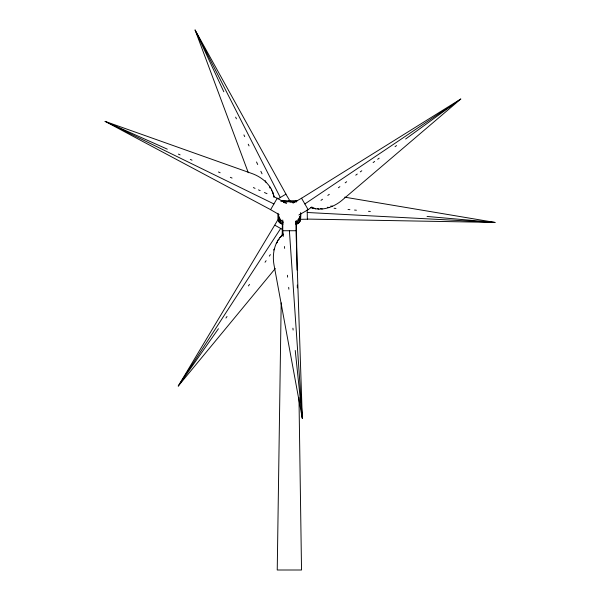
<?xml version="1.0" encoding="UTF-8"?>
<svg xmlns="http://www.w3.org/2000/svg" width="600" height="600" viewBox="0 0 600 600"><rect width="100%" height="100%" fill="white"/><g stroke="black" fill="none" stroke-linecap="round" stroke-linejoin="round"><path stroke-width="0.9" d="M281.19 302.858L277.237 570L301.53 570L298.972 397.53M282.195 235.373L282.375 223.185M281.423 220.59L283.043 222.06L280.86 223.545L280.882 220.103L279.12 222.067L278.438 220.695L278.407 214.882L279.3 217.657L279.12 222.067L280.86 223.545L283.087 224.04M278.228 219.18L278.407 214.882L278.272 219.945L279.3 217.657L278.722 221.407M295.688 224.04C301.447 224.062 300.945 216.72 300.465 212.88M300.81 213.015L300.465 218.415L299.895 216.63L298.567 219.225L295.388 222.173M280.2 223.147L280.882 220.103L279.615 222.653M296.077 202.222L296.423 200.745L297.135 200.888M278.438 220.695L279.3 217.657M282.322 223.995L282.803 222.705M283.298 234.12C274.5 241.358 272.048 253.928 273.983 264.72L302.288 418.222L289.388 230.737M275.257 268.553L178.26 386.04L278.835 218.243M280.695 228.472L178.26 386.04L218.43 328.725M225.93 318.03L227.002 316.5M248.43 285.938L249.502 284.407M265.035 262.245L266.108 260.722M269.317 256.132L270.39 254.603M273.6 250.02L274.673 248.49M281.572 223.83L283.043 222.06M276.308 243.337L277.62 242.077M277.875 240.353L279.233 239.22M308.153 209.663L311.925 206.925M320.993 200.347L322.507 199.252M327.795 195.42L329.303 194.325M338.37 187.755L339.885 186.66M345.173 182.828L346.68 181.733M355.748 175.155L357.263 174.06M360.285 171.87L361.793 170.775M373.125 162.562L374.64 161.468M377.663 159.278L379.17 158.183M395.04 146.678L396.548 145.583M405.615 139.012L460.77 99.03L341.993 200.303C333.608 207.368 321.495 211.53 310.83 207.532M279.735 237.667L281.962 236.07M304.853 203.947L460.77 99.03L301.553 198.24M293.138 202.365L296.423 200.745L293.138 202.365C289.028 202.305 284.827 200.295 280.785 201.263M281.843 235.335L283.358 234.413M277.868 198.96L285.96 194.123L195.09 30L248.317 172.755M287.385 201.9L289.305 200.767L290.295 201.757L295.702 200.7L282.907 200.835L284.61 202.792M293.04 203.13L301.545 198.218L308.16 209.678L298.882 215.032M285.3 202.567L286.688 202.125M277.905 213.248L278.31 218.415L278.752 218.385M300.202 219.322L307.35 219.21L307.2 209.858M278.31 218.415L278.715 218.415A4.74 4.74 0 0 0 278.678 219.945M282.772 220.02L282.772 230.737L296.002 230.737L302.317 418.222M307.343 219.083L494.91 222.442M307.237 212.49L494.91 222.42L344.67 197.16M300.248 214.08L300.743 214.11M330.735 206.07L332.587 206.22M334.095 208.267L335.955 208.433M348.038 209.49L349.897 209.655M354.548 210.067L356.4 210.233M368.49 211.29L370.35 211.455M427.05 216.45L494.91 222.42M327.382 207.255L329.183 207.517M295.688 223.395L297.202 223.83L296.618 221.385L299.16 222.653L298.567 219.225L300.337 220.695L299.895 216.63L300.548 219.18M320.558 208.47L322.305 208.972M317.28 208.5L318.938 209.108M167.303 149.153L105.105 121.38L252.195 173.61C262.507 177.337 272.168 185.745 274.035 196.98M178.38 154.102L180.083 154.86M190.312 159.428L192.015 160.185M218.43 171.983L220.132 172.748M230.355 177.308L232.065 178.072M253.365 187.583L255.067 188.347M258.472 189.87L260.183 190.627M264.442 192.532L267 193.673M273.81 196.718L277.222 198.24M313.185 207.712L315.683 208.845M273.923 203.947L105.105 121.38L270.63 209.663M311.055 207.337L312.608 208.185M274.928 225.263L282.188 229.305M286.507 203.58L277.23 198.218L270.615 209.678L279.12 214.59M282.18 200.888L284.002 202.312M298.575 223.147L296.618 221.385L297.915 223.545M300.053 221.407L298.567 219.225L299.655 222.067M279.697 218.265L280.485 219.495M285.892 194.16L290.017 201.053M280.298 197.505L195.067 30.015L223.822 91.77M235.642 117.142L236.43 118.837M243.915 134.91L244.702 136.605M248.25 144.218L249.038 145.905M256.522 161.977L257.7 164.52M260.858 171.285L262.035 173.82M265.185 180.593L265.98 182.28M269.55 186.322L269.985 188.085M299.895 216.63L300.502 219.945M271.35 189.172L271.657 190.913M282.795 230.737L283.373 236.303M284.438 246.51L284.625 248.37M287.423 275.288L287.618 277.14M288.683 287.355L288.87 289.207M292.928 328.192L293.123 330.045M295.245 350.468L302.288 418.222M272.745 192.12L272.925 193.942M278.55 215.805L278.685 217.538M273.712 195.12L273.757 196.882M296.385 223.185L297.082 270.053M297.308 285.053L297.345 287.865M296.002 220.913L296.002 230.737M300.525 213.608A11.16 11.16 0 0 1 300.337 215.055M299.888 220.695A4.74 4.74 0 0 1 298.71 222.653M297.472 223.545A4.74 4.74 0 0 1 296.01 223.995M282.72 223.995A4.74 4.74 0 0 1 279.127 221.407"/></g></svg>
